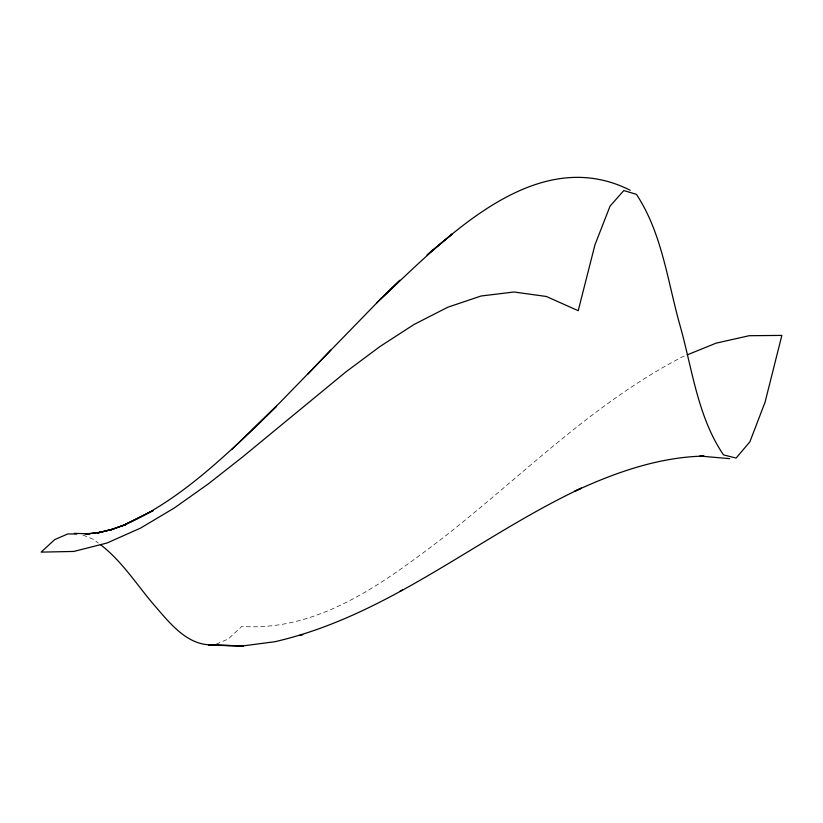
<?xml version="1.0" encoding="UTF-8"?>
<svg xmlns="http://www.w3.org/2000/svg" width="823" height="823" viewBox="0 0 823 823"><rect width="100%" height="100%" fill="white"/><g stroke="black" fill="none" stroke-linecap="round" stroke-linejoin="round"><path stroke-width="0.62" stroke-dasharray="4.12 3.09" d="M216.223 644.172L228.28 638.967L241.839 626.426C319.046 631.653 384.917 582.036 443.134 537.728C521.885 476.25 593.002 403.033 682.576 356.76L684.88 355.824M82.948 535.063L93.194 539.26L98.307 543.036"/><path stroke-width="1.23" d="M630.233 190.267C534.384 141.875 443.216 240.995 380.164 299.438L279.954 402.55L231.716 449.646M307.627 374.362L330.712 350.114M252.322 430.007L276.528 406.223L252.322 430.007C213.373 466.785 172.789 503.841 123.131 525.516L121.475 526.298L153.109 510.63L123.131 525.516L126.403 524.272L110.364 529.95L124.767 524.837L112 529.426L97.69 532.944L113.625 529.004L99.316 532.553L102.546 532.039L85.139 534.127L100.931 532.244M376.759 302.771L400.009 280.221L380.164 299.438M430.408 252.085L452.28 233.979L427.034 254.914M208.682 645.201L243.207 645.87L274.861 641.714C388.147 615.841 477.957 536.689 581.388 488.152L574.804 491.218C615.388 472.443 658.657 457.166 703.809 456.076M399.772 591.408L403.085 589.556M687.184 354.888L716.051 343.17L749.167 335.712L781.85 335.403L765.061 402.21L749.887 441.807L736.101 458.072L723.479 454.872C697.482 416.561 692.308 368.786 679.911 325.116C667.515 281.096 662.104 233.176 636.405 194.331L623.803 190.555L610.059 206.11L594.947 244.863L578.209 310.703L546.39 296.486L513.984 292L481.074 296.002L447.733 307.246L414.041 324.478L380.072 346.452L345.886 371.914L242.836 456.765L208.569 483.708L174.455 507.894L140.589 528.078L107.031 543.005L73.864 551.441L41.15 552.12L54.719 539.579L67.867 533.901L76.837 534.065M299.521 635.541L302.771 634.728M86.754 533.932L89.964 533.818L74.317 533.345M703.747 455.942L699.889 456.055L729.662 458.658M215.122 644.635C187.85 647.372 169.425 622.486 153.428 604.226C136.279 584.001 121.629 560.844 100.355 544.548M243.207 645.87L211.892 645.098L243.207 645.87"/></g></svg>
